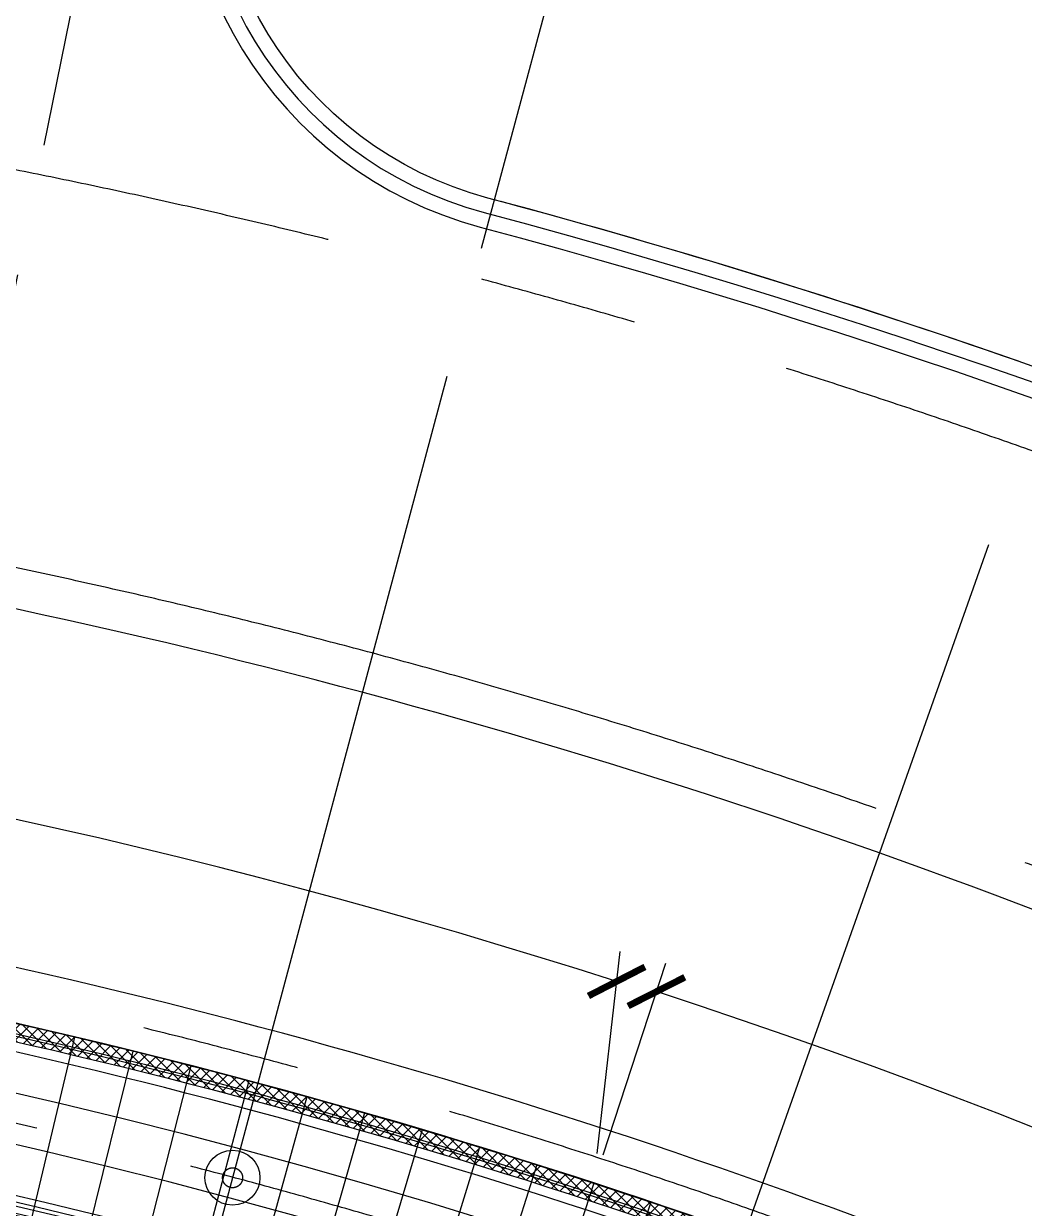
# Model space of a CAD drawing. Extents: x 1962160 to 37842216, y -162679 to 2997677.
# Drawn here: x 37642593 to 37662616, y 2879859 to 2903552 of the extents above; entities that cross this region are included whole.
import ezdxf

# ---------------------------------------------------------------- set-up
doc = ezdxf.new("R2010")
doc.units = 0
doc.header["$LTSCALE"] = 1000
for name, pattern in [('CENTER', [2, 1.25, -0.25, 0.25, -0.25]), ('CENTER2', [28.575000000000003, 19.05, -3.175, 3.175, -3.175]), ('DASH', [0.35, 0.25, -0.1])]:
    doc.linetypes.add(name, pattern=pattern)
doc.layers.get('0').update_dxf_attribs({"color": 8})
doc.layers.get('Defpoints').update_dxf_attribs({"color": 8})
for name, color, linetype in [('#幕墙线-平面', 8, 'Continuous'), ('#标注', 8, 'Continuous'), ('#轴线', 8, 'CENTER2'), ('A-AL-E', 8, 'Continuous'), ('A-COLS-PLAN-C', 8, 'DASH'), ('A-COLS-PLAN-S', 8, 'DASH'), ('A-DETL-ALUM', 8, 'Continuous'), ('A-FLOR', 8, 'Continuous'), ('A-GRID', 8, 'CENTER'), ('A-HATH', 8, 'Continuous'), ('A-STRS-HRAL', 8, 'Continuous'), ('DIM', 8, 'Continuous'), ('G-ACCS', 8, 'Continuous'), ('周边建筑', 8, 'Continuous'), ('水-雨水-压力流-标识', 8, 'Continuous')]:
    doc.layers.add(name, color=color, linetype=linetype)
doc.layers.add('A-X-CHEK', color=8, linetype='Continuous', plot=False)
doc.styles.add('JHZX', font='jrs.shx', dxfattribs={"width": 0.6, "bigfont": 'jhz.shx'})
doc.dimstyles.new('JZBZ-600', dxfattribs={"dimscale": 600, "dimtxt": 3, "dimasz": 1.5, "dimexe": 1, "dimexo": 1, "dimgap": 0.5, "dimtad": 1, "dimdec": 0, "dimdsep": 46, "dimtxsty": 'JHZX', "dimblk1": 'ARCHTICK', "dimblk2": 'ARCHTICK', "dimsah": 1, "dimcen": 0, "dimclrd": 1, "dimclre": 1, "dimclrt": 2, "dimadec": 1, "dimazin": 2, "dimtfac": 1, "dimtdec": 0, "dimtix": 1, "dimtmove": 0, "dimatfit": 3, "dimfxl": 1, "dimtolj": 1, "dimlwd": -1, "dimlwe": -1, "dimarcsym": 1})

# ---------------------------------------------------------------- blocks, each defined once
blk = doc.blocks.new('排水沟区域')
at = {"layer": 'A-HATH'}
h = blk.add_hatch(dxfattribs=at)
h.set_pattern_fill('ANSI37', color=256, scale=100)
h.set_pattern_definition([(45, (0, 0), (-112.2532015133644, 112.2532015133644), []), (135, (0, 0), (-112.2532015133644, -112.2532015133644), [])])
edge = h.paths.add_edge_path()
edge.add_arc((35647972.51225611, 2918657.177445665), 130050.000001989, 81.56207484273025, 81.76025599890018)
edge.add_arc((35667540.66052528, 3047732.310883288), 999.9999999742969, 201.5696669354323, 261.3794441561503)
edge.add_arc((35647972.51225544, 2918657.177440439), 129550.0000000272, 54.93887141774479, 81.37944415327831, ccw=False)
edge.add_arc((35722966.96745621, 3025517.526443924), 1000.000000003799, 234.9388714177451, 294.7486484370747)
edge.add_arc((35647972.51297768, 2918657.178499056), 130049.9987229949, 54.55805956164236, 54.75624075006336)
edge.add_arc((35722966.96740114, 3025517.526482568), 649.999999996616, 234.9388773480452, 274.56278153235434, ccw=False)
edge.add_arc((35647972.51225541, 2918657.17744041), 129900.0000000671, 54.93887141774282, 81.37944415327468)
edge.add_arc((35667540.66065726, 3047732.310742334), 649.9998803902148, 225.5105566782865, 261.37943079164415, ccw=False)
blk.add_lwpolyline([(35667055.76503615, 3047299.440966836, 0.0008647286381787037), (35666610.68928023, 3047364.678616867, 0.2670597950085046), (35667390.77045816, 3046743.60821427, -0.1158833533053813), (35722392.51739722, 3024698.98681157, 0.2670597940669751), (35723385.60577124, 3024609.373394493, 0.0008647287789007391), (35723018.67582092, 3024869.586485871, -0.1746354195610882), (35722593.57491787, 3024985.475682894, 0.1158833533053776), (35667443.23198166, 3047089.654148439, -0.1577979961804181), (35667085.15514712, 3047268.614101485)], format="xyb", dxfattribs=at)
blk = doc.blocks.new('A$C58e34137')
at = {"layer": 'A-X-CHEK'}
blk.add_blockref('排水沟区域', (-35647972.51433039, -2918657.17947907), dxfattribs=at)
blk = doc.blocks.new('1100')
at = {"layer": 'A-DETL-ALUM', "ltscale": 0.3}
blk.add_circle((35572079.41488183, 2737404.62498665), 550, dxfattribs=at)
blk = doc.blocks.new('_YZHK')
blk.add_circle((0, 0), 0.5)
blk = doc.blocks.new('ASDFASD')
at = {"layer": 'A-COLS-PLAN-C', "ltscale": 0.3, "xscale": 400, "yscale": 400, "zscale": 400}
blk.add_blockref('_YZHK', (35681088.40907636, 3042247.386914152), dxfattribs=at)
blk = doc.blocks.new('567')
at = {"layer": '周边建筑'}
blk.add_lwpolyline([(-47073.25338561833, 116876.4681862746, -0.0744215799525629), (-10790.70054857433, 125537.0892229746), (-8338.038720555604, 115699.9999267608), (8338.038676522672, 115699.9999267608), (10790.70050453395, 125537.0892229751, -0.07442158046754624), (47073.25353706628, 116876.4681253135, -0.07421954768420427)], format="xyb", dxfattribs=at)
blk.add_arc((-2.201646566390991e-05, -4.607392475008965e-05), 126000, 68.06235922378528, 111.9376407861825, dxfattribs=at)
blk = doc.blocks.new('1234')
at = {"layer": '周边建筑'}
for points in [[(899.9999998621643, 147897.2616378292, -0.06424754974339256), (38411.22599733435, 142825.0248288214, 0.3992271408683902), (47734.13426394202, 147881.3795785159), (62643.80696957186, 193768.6338093206, 0.4257611201714258), (57410.8051248882, 203558.9581788629, 0.1695890934855462), (-81790.47026674077, 195045.0434476584, 0.4257611201712679), (-85791.3257065732, 184689.9521724582), (-65400.53789663129, 140961.7665993124, 0.3992271408685563), (-55530.9065411333, 137079.2778602466, -0.09498676638333799), (-899.9999992009252, 147897.2616378367)], [(3507.282386738807, 147308.2532562092, 0.01190288189879027), (-3507.282390698791, 147308.2532562315), (-3529.532858530059, 148157.964341335, 0.09051536275890958), (-55643.5452967938, 137357.3291338012, -0.3992271408685528), (-65128.64556051977, 141088.5520778373), (-85519.43337046169, 184816.737650983, -0.425761120171263), (-81674.45541529916, 194768.3838115633, -0.08617948601408663), (-11230.48231103458, 210901.2002502978), (-9979.055130984634, 202999.9999966249), (9979.055131915957, 202999.9999895692), (11230.48231178708, 210901.2002502382, -0.05548064099764077), (57329.37135875039, 203270.2220680118, -0.4257611201714432), (62358.49001468346, 193861.3389076069), (47448.81730905734, 147974.0846768022, -0.3992271408683997), (38489.13923465274, 143114.7307615206, 0.0597972305577292), (3529.532854573801, 148157.9643414542), (3507.2932679113, 147308.6687912941)], [(-53552.56643567048, 204917.9412060007, 0.03537684678875146), (-81906.48511818238, 195321.703083761, 0.4257611201712687), (-86063.21804268472, 184563.1666939333), (-65672.43023274094, 140834.9811207876, 0.3992271408685562), (-55418.26778547093, 136801.2265866995, -0.08992013827698078), (-3863.717572046444, 147549.4211662337, -0.08992013827698078)]]:
    blk.add_lwpolyline(points, format="xyb", dxfattribs=at)
blk.add_arc((-4.936009645462036e-07, 1.318752765655518e-06), 148199.9999984893, 107.7579917323684, 111.9463856605834, dxfattribs=at)
blk = doc.blocks.new('总体道路0521')
at = {"layer": 'G-ACCS'}
for radius, start, end in [(223.8000000007542, 2.615028490091015, 87.02539691564355), (216.8000000007542, 34.91992540632319, 94.11445536007074), (137.9999999943868, 54.64538787742264, 81.77728868116814), (130.9999999943868, 54.65321940075965, 81.67202782410486)]:
    blk.add_arc((35647972.51118848, 2918657.176535503), radius, start, end, dxfattribs=at)
blk = doc.blocks.new('A$C06ac024f')
at = {"layer": 'A-AL-E'}
for points in [[(33566.21790237725, 121654.2234437657, 0.1932860441492879), (-59894.53584720194, 111081.4403815623)], [(33559.64202515781, 121604.1693060459, 0.1933145233684868), (-59876.86047371477, 111034.1654658834)]]:
    blk.add_lwpolyline(points, format="xyb", dxfattribs=at)
for centre, radius in [((-0.004684440791606903, 0.005673620384186506), 129900.0000000439), ((-0.004684433341026306, 0.005673621315509081), 129700.0000000422)]:
    blk.add_arc(centre, radius, 54.93887133998095, 81.37944426486695, dxfattribs=at)
at = {"layer": 'A-STRS-HRAL'}
for points in [[(18416.04500693083, 128739.477537022, -0.0004314039692472517), (18638.17234034836, 128707.5068500955, 0.2670597950172854), (19418.25351829082, 128086.4364474728, -0.1158833533053804), (74420.00045735389, 106041.8150447728, 0.2670597940673217), (75413.08883137256, 105952.2016276959, -0.0004314040466513525), (75595.80927295983, 105821.909895902, -0.2921176840048406), (74305.11044555902, 105878.107118303, 0.1158833533053828), (19388.27550486475, 127888.6959136669, -0.2921176844567964), (18416.04500693083, 128739.477537022, 0.2921176844567964)], [(33806.98531959951, 121950.7741291095, 0.1939151832340379), (-60195.92843510211, 111316.4611678226), (-60054.49791448563, 110938.1882027588)], [(-60054.49791448563, 110938.1882027588, -0.0004001341199329381), (-59876.86047372222, 111034.1654658914), (-59947.5611730516, 111223.2630033321, -0.1932008303403124), (33585.98539052904, 121804.3724701433), (33559.62863856554, 121604.1730004121)]]:
    blk.add_lwpolyline(points, format="xyb", dxfattribs=at)
at = {"xscale": 1000, "yscale": 1000, "zscale": 1000}
blk.add_blockref('总体道路0521', (-35647972511.19448, -2918657176.530752), dxfattribs=at)
at = {"layer": 'A-COLS-PLAN-S'}
blk.add_blockref('ASDFASD', (-35647972.51693987, -2918657.171766797), dxfattribs=at)
at = {"layer": 'A-STRS-HRAL', "rotation": 6.499999999994645}
blk.add_blockref('567', (-0.005895964801311493, 0.004624420776963234), dxfattribs=at)
at = {"layer": '周边建筑'}
for name, p, rotation in [('1234', (-0.004684269428253174, 0.005673641338944435), 322.9999995626877), ('567', (-0.005895964801311493, 0.004624420776963234), 6.499999999994645)]:
    blk.add_blockref(name, p, dxfattribs=dict(at, rotation=rotation))
at = {"layer": '水-雨水-压力流-标识'}
blk.add_blockref('1100', (-35538965.6155836, -2613812.602067497), dxfattribs=at)
blk = doc.blocks.new('A$C80b62fe7')
at = {"layer": '#幕墙线-平面'}
for points in [[(156681.5788520798, 309518.5250389986), (146575.1996435896, 295350.2416565018, -0.4119685533052476), (145672.6362717152, 295195.6537796687, 0.1158833533053454), (90522.29333552718, 317299.8322452004, -0.4021558080229393), (89973.5874870494, 318013.2727867356), (90922.25954803824, 326673.0167859839)], [(156893.247185491, 309367.5398853198), (146786.8679770008, 295199.256502823, -0.4119685533056351), (145523.2792563811, 294982.8334752596, 0.115883353305347), (90483.32191806287, 317042.7695512525, -0.4021558080221443), (89715.13373019546, 318041.5863094092), (90635.49226849526, 326442.8765518144)], [(104680.3880409971, 310722.1500260932, 0.1933145233684889), (11051.30931818485, 300130.361001642, 0.1933145233684889)], [(104611.2203188837, 310471.5191696174, 0.1933145233684868), (11174.71782001108, 299901.515329455)]]:
    blk.add_lwpolyline(points, format="xyb", dxfattribs=at)
for radius, start, end in [(128529.4436852644, 333.5022467601689, 195.775796910644), (127529.4436852644, 333.539850647279, 195.7883970499479)]:
    blk.add_arc((71051.57360945642, 188867.3555372115), radius, start, end, dxfattribs=at)
blk = doc.blocks.new('DASWQE')
at = {"layer": '#幕墙线-平面', "ltscale": 10}
for points in [[(29956.87934944034, 126398.557698545), (29092.07336280495, 122749.6385975853)], [(31123.23862813413, 126116.430435692), (30224.76176162064, 122475.6558862012)], [(32286.94192019105, 125823.5406825794), (31354.87084779143, 122191.2213800047)], [(33447.88991782069, 125519.9134337548), (32482.30418036878, 121896.3593519921)], [(34605.98354835063, 125205.5746000796), (33606.96554673463, 121591.0949650188)], [(35761.12398269773, 124880.5510065169), (34728.75897084922, 121275.4542696546)], [(36913.21264378726, 124544.8703898434), (35847.58872140199, 120949.4642019616)], [(38062.15121499449, 124198.5613962822), (36963.35931999981, 120613.1525811953)], [(39207.84164850414, 123841.6535790572), (38075.97554931045, 120266.5481074243)], [(40350.18617369235, 123474.1773958728), (39185.34246118367, 119909.6803590925)], [(41489.0873054564, 123096.164206313), (40291.36538476497, 119542.579790479)]]:
    blk.add_lwpolyline(points, dxfattribs=at)
at = {"layer": 'DIM', "ltscale": 10}
blk.add_blockref('A$C80b62fe7', (-71047.03888088465, -188862.9763723449), dxfattribs=at)
blk = doc.blocks.new('_ARCHTICK')
at = {"const_width": 0.15}
blk.add_lwpolyline([(-0.5, -0.5), (0.5, 0.5)], dxfattribs=at)
blk = doc.blocks.new('*D105')
at = {"layer": '#标注', "color": 1, "transparency": 16777216}
for p, q in [((36697228.95972591, 3039962.314867162), (36687878.68758705, 3053567.233559005)), ((36885579.84404776, 3021820.877508908), (36897354.91261559, 3033391.061686594))]:
    blk.add_line(p, q, dxfattribs=at)
blk.add_arc((36780594.81168813, 2918662.568637636), 163093.4582867492, 44.49716931342737, 124.4996298123026, dxfattribs=at)
at = {"layer": 'Defpoints', "color": 0, "transparency": 16777216}
for p in [(36833249.46786097, 3073022.418725839), (36697568.80027325, 3039467.836958271), (36885151.87300182, 3021400.353093639), (36780594.81168813, 2918662.568637636)]:
    blk.add_point(p, dxfattribs=at)
at = {"layer": '#标注', "color": 1, "transparency": 16777216, "xscale": 900, "yscale": 900, "zscale": 900}
for p, rotation in [((36688218.52813439, 3053072.755650114), 214.4996298123025), ((36896926.94156966, 3032970.537271325), 314.4971693134274)]:
    blk.add_blockref('_ARCHTICK', p, dxfattribs=dict(at, rotation=rotation))
at = {"layer": '#标注', "color": 2, "transparency": 16777216, "insert": (36796346.20989023, 3082199.212514472), "char_height": 1800, "attachment_point": 5, "rotation": 354.498399562864, "style": 'JHZX'}
blk.add_mtext('\\A1;80°', dxfattribs=at)
blk = doc.blocks.new('*D122')
at = {"layer": '#标注', "color": 1, "transparency": 16777216}
for p, q in [((36829734.00678878, 3057411.455722474), (36833907.01791243, 3069194.323716385)), ((36838112.97702369, 3054152.696760874), (36842997.54917155, 3065658.823604099))]:
    blk.add_line(p, q, dxfattribs=at)
blk.add_arc((36780594.81168812, 2918662.568637652), 159093.4582867654, 66.99784364744092, 70.49793153012571, dxfattribs=at)
at = {"layer": 'Defpoints', "color": 0, "transparency": 16777216}
for p in [(36839768.41515353, 3066341.995514119), (36829533.70225485, 3056845.878058765), (36837878.51756059, 3053600.402672399), (36780594.81168812, 2918662.568637652)]:
    blk.add_point(p, dxfattribs=at)
at = {"layer": '#标注', "color": 1, "transparency": 16777216, "xscale": 900, "yscale": 900, "zscale": 900}
for p, rotation in [((36833706.71337849, 3068628.746052677), 160.4979315301257), ((36842763.08970845, 3065106.529515626), 336.9978436474409)]:
    blk.add_blockref('_ARCHTICK', p, dxfattribs=dict(at, rotation=rotation))
at = {"layer": '#标注', "color": 2, "transparency": 16777216, "insert": (36838696.76618529, 3068055.191123303), "char_height": 1800, "attachment_point": 5, "rotation": 338.7478875887811, "style": 'JHZX'}
blk.add_mtext('\\A1;3.5°', dxfattribs=at)
blk = doc.blocks.new('*D123')
at = {"layer": '#标注', "color": 1, "transparency": 16777216}
for p, q in [((36818696.10643655, 3060839.238667971), (36821931.75420173, 3072913.201709976)), ((36829734.00678878, 3057411.455722472), (36833907.01791243, 3069194.323716383))]:
    blk.add_line(p, q, dxfattribs=at)
blk.add_arc((36780594.8116881, 2918662.568637654), 159093.4582867682, 70.49793153011785, 74.99805581195378, dxfattribs=at)
at = {"layer": 'Defpoints', "color": 0, "transparency": 16777216}
for p in [(36829762.74698215, 3069967.699444788), (36818540.79534382, 3060259.688441956), (36829533.70225485, 3056845.878058761), (36780594.8116881, 2918662.568637654)]:
    blk.add_point(p, dxfattribs=at)
at = {"layer": '#标注', "color": 1, "transparency": 16777216, "xscale": 900, "yscale": 900, "zscale": 900}
for p, rotation in [((36821776.44310901, 3072333.651483962), 164.9980558119538), ((36833706.7133785, 3068628.746052677), 340.4979315301179)]:
    blk.add_blockref('_ARCHTICK', p, dxfattribs=dict(at, rotation=rotation))
at = {"layer": '#标注', "color": 2, "transparency": 16777216, "insert": (36828133.84676784, 3071744.353684796), "char_height": 1800, "attachment_point": 5, "rotation": 342.7479936710358, "style": 'JHZX'}
blk.add_mtext('\\A1;4.5°', dxfattribs=at)
blk = doc.blocks.new('*D124')
at = {"layer": '#标注', "color": 1, "transparency": 16777216}
for p, q in [((36809945.09746798, 3062900.13270145), (36812437.58984175, 3075149.111506513)), ((36818696.10643656, 3060839.238667971), (36821931.75420174, 3072913.201709983))]:
    blk.add_line(p, q, dxfattribs=at)
blk.add_arc((36780594.81168814, 2918662.568637649), 159093.4582867738, 74.99805581196416, 78.49816080525527, dxfattribs=at)
at = {"layer": 'Defpoints', "color": 0, "transparency": 16777216}
for p in [(36818638.95052227, 3073140.308037262), (36809825.45783404, 3062312.181718807), (36818540.79534384, 3060259.688441955), (36780594.81168814, 2918662.568637649)]:
    blk.add_point(p, dxfattribs=at)
at = {"layer": '#标注', "color": 1, "transparency": 16777216, "xscale": 900, "yscale": 900, "zscale": 900}
for p, rotation in [((36812317.95020781, 3074561.160523871), 168.4981608052553), ((36821776.44310903, 3072333.651483965), 344.9980558119642)]:
    blk.add_blockref('_ARCHTICK', p, dxfattribs=dict(at, rotation=rotation))
at = {"layer": '#标注', "color": 2, "transparency": 16777216, "insert": (36817339.28637292, 3074687.683121418), "char_height": 1800, "attachment_point": 5, "rotation": 346.7481083086097, "style": 'JHZX'}
blk.add_mtext('\\A1;3.5°', dxfattribs=at)
blk = doc.blocks.new('*D125')
at = {"layer": '#标注', "color": 1, "transparency": 16777216}
for p, q in [((36801084.57607791, 3064422.932652248), (36802824.61301877, 3076801.23105892)), ((36809945.09746797, 3062900.132701446), (36812437.58984175, 3075149.111506508))]:
    blk.add_line(p, q, dxfattribs=at)
blk.add_arc((36780594.81168813, 2918662.568637647), 159093.4582867718, 78.49816080525034, 81.99827266012159, dxfattribs=at)
at = {"layer": 'Defpoints', "color": 0, "transparency": 16777216}
for p in [(36809137.05710045, 3075174.768470336), (36801001.05430474, 3063828.774328729), (36809825.45783404, 3062312.181718805), (36780594.81168813, 2918662.568637647)]:
    blk.add_point(p, dxfattribs=at)
at = {"layer": '#标注', "color": 1, "transparency": 16777216, "xscale": 900, "yscale": 900, "zscale": 900}
for p, rotation in [((36802741.09124561, 3076207.072735398), 171.9982726601216), ((36812317.9502078, 3074561.160523865), 348.4981608052503)]:
    blk.add_blockref('_ARCHTICK', p, dxfattribs=dict(at, rotation=rotation))
at = {"layer": '#标注', "color": 2, "transparency": 16777216, "insert": (36807745.34620124, 3076639.91272592), "char_height": 1800, "attachment_point": 5, "rotation": 350.24821673268593, "style": 'JHZX'}
blk.add_mtext('\\A1;3.5°', dxfattribs=at)
blk = doc.blocks.new('DOTE-11')
at = {"layer": '#轴线'}
for p, q in [((36805619.19272462, 3041637.727870606), (36809825.8561408, 3062314.139137866)), ((36813080.30711563, 3039880.868639968), (36818541.38896725, 3060261.903574438)), ((36822491.2777891, 3036958.684572764), (36829534.60251889, 3056848.420034584))]:
    blk.add_line(p, q, dxfattribs=at)
for radius, end in [(146599.9999999995, 183.9998103525153), (138799.9999999995, 210.1884172151102), (130399.9999999995, 210.3293811306592), (127949.9999999995, 210.3740096847854)]:
    blk.add_arc((36780598.51695531, 2918657.177440438), radius, 324.4999999903098, end, dxfattribs=at)
blk = doc.blocks.new('ZW-5001')
at = {"layer": '#标注'}
for base, center, p1, p2, picture, middle in [((36833249.46786097, 3073022.418725839), (36780594.81168813, 2918662.568637637), (36885151.87300182, 3021400.353093639), (36697568.80027326, 3039467.83695827), '*D105', (36796346.20989022, 3082199.212514473)), ((36809137.05710045, 3075174.768470336), (36780594.81168813, 2918662.568637647), (36809825.45783404, 3062312.181718804), (36801001.05430474, 3063828.774328729), '*D125', (36807745.34620124, 3076639.91272592)), ((36818638.95052227, 3073140.308037262), (36780594.81168814, 2918662.568637649), (36818540.79534383, 3060259.688441955), (36809825.45783404, 3062312.181718806), '*D124', (36817339.28637291, 3074687.683121419)), ((36829762.74698215, 3069967.699444788), (36780594.8116881, 2918662.568637654), (36829533.70225485, 3056845.878058762), (36818540.79534382, 3060259.688441955), '*D123', (36828133.84676783, 3071744.353684796)), ((36839768.41515353, 3066341.995514119), (36780594.81168812, 2918662.568637654), (36837878.51756059, 3053600.4026724), (36829533.70225485, 3056845.878058764), '*D122', (36838696.76618529, 3068055.191123303))]:
    dim = blk.add_angular_dim_3p(base=base, center=center, p1=p1, p2=p2, dimstyle='JZBZ-600', dxfattribs=at)
    dim.commit()
    dim.dimension.update_dxf_attribs({"geometry": picture, "text_midpoint": middle})
blk = doc.blocks.new('FDGFH')
at = {"layer": 'A-FLOR'}
blk.add_blockref('ZW-5001', (-36780598.51155947, -2918657.163268261), dxfattribs=at)
at = {"layer": 'A-GRID'}
blk.add_blockref('DOTE-11', (-36780598.51155947, -2918657.163268261), dxfattribs=at)

msp = doc.modelspace()

# ---------------------------------------------------------------- linework, layer by layer
at = {"layer": '#标注', "ltscale": 10}
for p, q in [((37654070.180858, 2880956.346839339), (37654526.75717117, 2884993.424625326)), ((37654189.06448442, 2880930.487973619), (37655441.17195763, 2884763.469287974))]:
    msp.add_line(p, q, dxfattribs=at)
for centre, radius, start, end in [((37613682.53545781, 2757150.952775452), 133620.2111760984, 72.23164677420097, 94.8633702869288), ((37613670.29957374, 2756893.476689796), 133919.6669144286, 333.9778101328699, 71.90950720445645)]:
    msp.add_arc(centre, radius, start, end, dxfattribs=at)

# ---------------------------------------------------------------- block references
for p, xscale, yscale, zscale, rotation in [((37654459.32957629, 2884397.225397341), 900, 900, 900, 342.2316467975413), ((37655254.86073634, 2884193.128925718), 900.0000000000002, 900.0000000000002, 900.0000000000002, 161.9095073375994)]:
    msp.add_blockref('_ARCHTICK', p, dxfattribs=dict(at, xscale=xscale, yscale=yscale, zscale=zscale, rotation=rotation))
at = {"layer": 'A-STRS-HRAL'}
msp.add_blockref('DASWQE', (37613652.56708944, 2756885.970215484), dxfattribs=at)
at = {"layer": 'DIM', "ltscale": 10}
for name, p in [('A$C06ac024f', (37613657.10216346, 2756879.841327364)), ('A$C58e34137', (37613657.09747919, 2756879.847001005))]:
    msp.add_blockref(name, p, dxfattribs=at)
at = {"layer": 'DIM'}
msp.add_blockref('FDGFH', (37613657.09676763, 2756879.827155179), dxfattribs=at)

doc.saveas('drawing.dxf')
